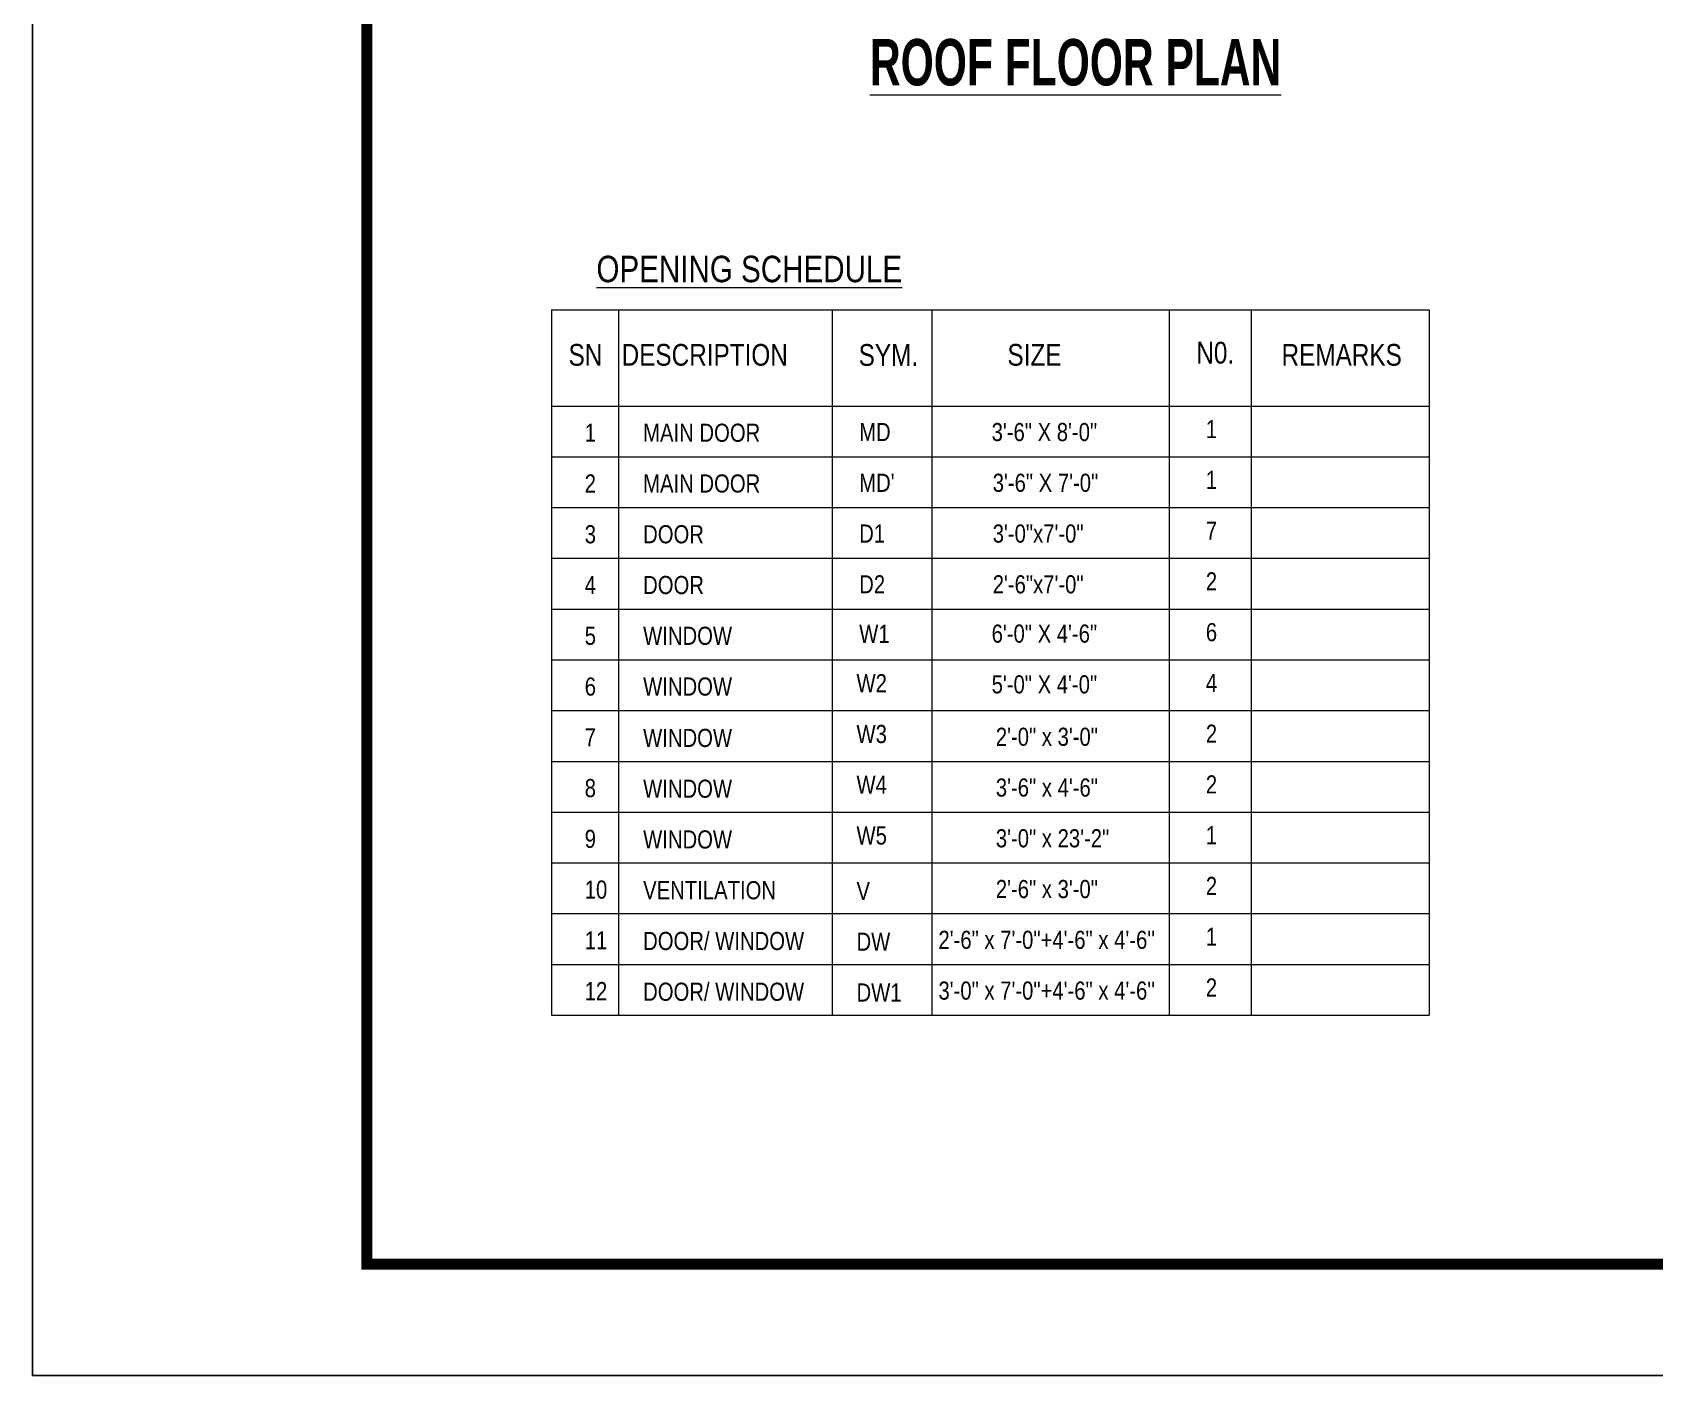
# Model space of a CAD drawing. Header units: inches. Extents: x -5142662 to -4941318, y -3361958 to -3160563.
# Drawn here: x -5012412 to -5011713, y -3262045 to -3261466 of the extents above; entities that cross this region are included whole.
import ezdxf

# ---------------------------------------------------------------- set-up
doc = ezdxf.new("R2010")
doc.units = ezdxf.units.IN
doc.header["$LTSCALE"] = 2
doc.header["$MEASUREMENT"] = 0
doc.layers.get('0').update_dxf_attribs({"linetype": 'CONTINUOUS'})
doc.layers.add('annotate', color=7, linetype='CONTINUOUS', lineweight=9)
doc.layers.add('Text-100.w', color=254, linetype='CONTINUOUS', lineweight=9)
doc.styles.add('Arial', font='arial.ttf', dxfattribs={"width": 0.8, "height": 12})
doc.styles.add('DIM', font='arial.ttf', dxfattribs={"width": 0.8})

msp = doc.modelspace()

# ---------------------------------------------------------------- linework, layer by layer
msp.add_lwpolyline([(-5012411.5, -3262044.85), (-5012411.5, -3259799.81), (-5009236.7, -3259799.81), (-5009236.7, -3262044.85)], close=True)
at = {"const_width": 4.8}
msp.add_lwpolyline([(-5009284.7, -3261996.85), (-5009284.7, -3259847.81), (-5012267.5, -3259847.81), (-5012267.5, -3261996.85)], close=True, dxfattribs=at)
at = {"layer": 'annotate'}
for p, q in [((-5012187.91, -3261585.58), (-5012187.91, -3261889.55)), ((-5012187.91, -3261585.58), (-5011809.87, -3261585.58)), ((-5012159.11, -3261585.58), (-5012159.11, -3261889.55)), ((-5012067.04, -3261585.58), (-5012067.04, -3261889.55)), ((-5012024.14, -3261585.58), (-5012024.14, -3261889.55)), ((-5011921.86, -3261585.58), (-5011921.86, -3261889.55)), ((-5011886.5, -3261585.58), (-5011886.5, -3261889.55)), ((-5011809.87, -3261585.58), (-5011809.87, -3261889.55)), ((-5012187.91, -3261627.05), (-5011809.87, -3261627.05)), ((-5012187.91, -3261648.92), (-5011809.87, -3261648.92)), ((-5012187.91, -3261670.8), (-5011809.87, -3261670.8)), ((-5012187.91, -3261692.67), (-5011809.87, -3261692.67)), ((-5012187.91, -3261714.55), (-5011809.87, -3261714.55)), ((-5012187.91, -3261736.42), (-5011809.87, -3261736.42)), ((-5012187.91, -3261758.3), (-5011809.87, -3261758.3)), ((-5012187.91, -3261780.17), (-5011809.87, -3261780.17)), ((-5012187.91, -3261802.05), (-5011809.87, -3261802.05)), ((-5012187.91, -3261823.92), (-5011809.87, -3261823.92)), ((-5012187.91, -3261845.8), (-5011809.87, -3261845.8)), ((-5012187.91, -3261867.68), (-5011809.87, -3261867.68)), ((-5012187.91, -3261889.55), (-5011809.87, -3261889.55))]:
    msp.add_line(p, q, dxfattribs=at)

# ---------------------------------------------------------------- texts
at = {"layer": 'annotate', "style": 'DIM'}
for s, insert, char_height, attachment_point in [('{\\fArial|b0|i0|c0|p34;SN}', (-5012180.58, -3261600.3), 9.3751, 1), ('{\\fArial|b0|i0|c0|p34;DESCRIPTION}', (-5012157.72, -3261600.3), 9.3751, 1), ('{\\fArial|b0|i0|c0|p34;SYM.}', (-5012055.61, -3261600.36), 9.3751, 1), ('{\\fArial|b0|i0|c0|p34;SIZE}', (-5011991.53, -3261600.3), 9.3751, 1), ('{\\fArial|b0|i0|c0|p34;N0.}', (-5011910.17, -3261599.38), 9.3751, 1), ('{\\fArial|b0|i0|c0|p34;REMARKS}', (-5011873.46, -3261600.3), 9.3751, 1), ('{\\fArial|b0|i0|c0|p34;1}', (-5012173.62, -3261634.65), 7.8126, 1), ('MAIN DOOR ', (-5012148.45, -3261634.65), 7.813, 1), ('MD', (-5012055.39, -3261634.35), 7.813, 1), ('3\'-6" X 8\'-0"', (-5011998.33, -3261634.35), 7.8126, 1), ('1', (-5011906.07, -3261633.08), 7.81, 1), ('{\\fArial|b0|i0|c0|p34;2}', (-5012173.62, -3261656.52), 7.8126, 1), ('MAIN DOOR ', (-5012148.45, -3261656.52), 7.813, 1), ("MD'", (-5012055.39, -3261656.22), 7.813, 1), ('3\'-6" X 7\'-0"', (-5011997.87, -3261656.22), 7.8126, 1), ('1', (-5011906.07, -3261654.96), 7.81, 1), ('{\\fArial|b0|i0|c0|p34;3}', (-5012173.62, -3261678.4), 7.8126, 1), ('{\\fArial|b0|i0|c0|p34;DOOR }', (-5012148.45, -3261678.4), 7.8126, 1), ('D1', (-5012055.39, -3261678.1), 7.813, 1), ('3\'-0"x7\'-0"', (-5011997.87, -3261678.1), 7.8126, 1), ('{\\fArial|b0|i0|c0|p34;4}', (-5012173.62, -3261700.27), 7.8126, 1), ('{\\fArial|b0|i0|c0|p34;DOOR }', (-5012148.45, -3261700.27), 7.8126, 1), ('D2', (-5012055.39, -3261699.97), 7.813, 1), ('2\'-6"x7\'-0"', (-5011997.87, -3261699.97), 7.8126, 1), ('W1', (-5012055.39, -3261729.13), 7.813, 7), ('6\'-0" X 4\'-6"', (-5011998.33, -3261729.13), 7.8126, 7), ('6', (-5011906.07, -3261720.58), 7.81, 1), ('{\\fArial|b0|i0|c0|p34;5}', (-5012173.62, -3261722.15), 7.8126, 1), ('WINDOW ', (-5012148.45, -3261722.15), 7.813, 1), ('W2', (-5012056.54, -3261742.58), 7.813, 1), ('4', (-5011906.07, -3261742.46), 7.81, 1), ('{\\fArial|b0|i0|c0|p34;6}', (-5012173.62, -3261744.02), 7.8126, 1), ('WINDOW ', (-5012148.45, -3261744.02), 7.813, 1), ('5\'-0" X 4\'-0"', (-5011998.33, -3261751), 7.8126, 7), ('{\\fArial|b0|i0|c0|p34;WINDOW}', (-5012148.45, -3261766.16), 7.8126, 1), ('W3', (-5012056.54, -3261764.46), 7.813, 1), ('2\'-0" x 3\'-0"', (-5011996.53, -3261765.67), 7.8126, 1), ('2', (-5011906.07, -3261764.33), 7.81, 1), ('{\\fArial|b0|i0|c0|p34;WINDOW}', (-5012148.45, -3261788.04), 7.8126, 1), ('W4', (-5012056.54, -3261786.33), 7.813, 1), ('3\'-6" x 4\'-6"', (-5011996.53, -3261787.54), 7.8126, 1), ('2', (-5011906.07, -3261786.21), 7.81, 1), ('{\\fArial|b0|i0|c0|p34;WINDOW}', (-5012148.45, -3261809.91), 7.8126, 1), ('W5', (-5012056.54, -3261808.21), 7.813, 1), ('3\'-0" x 23\'-2"', (-5011996.53, -3261809.42), 7.8126, 1), ('1', (-5011906.07, -3261808.08), 7.81, 1), ('{\\fArial|b0|i0|c0|p34;VENTILATION}', (-5012148.45, -3261831.79), 7.8126, 1), ('V', (-5012056.54, -3261832.12), 7.81, 1), ('2\'-6" x 3\'-0"', (-5011996.53, -3261831.29), 7.8126, 1), ('DOOR/ WINDOW', (-5012148.45, -3261853.66), 7.8126, 1), ('DW', (-5012056.54, -3261853.99), 7.813, 1), ('2\'-6" x 7\'-0"+4\'-6" x 4\'-6\'\'', (-5012021.25, -3261853.17), 7.8126, 1), ('1', (-5011906.07, -3261851.83), 7.81, 1), ('DOOR/ WINDOW', (-5012148.45, -3261875.54), 7.8126, 1), ('3\'-0" x 7\'-0"+4\'-6" x 4\'-6\'\'', (-5012021.25, -3261875.04), 7.8126, 1), ('2', (-5011906.07, -3261873.71), 7.81, 1), ('DW1', (-5012056.54, -3261875.87), 7.813, 1)]:
    msp.add_mtext(s, dxfattribs=dict(at, insert=insert, char_height=char_height, attachment_point=attachment_point))
at = {"layer": 'annotate', "attachment_point": 1, "style": 'DIM'}
for s, insert, char_height, width in [('7', (-5011906.07, -3261676.83), 7.81, 8.3007), ('2', (-5011906.07, -3261698.71), 7.81, 8.3007), ('{\\fArial|b0|i0|c0|p34;7}', (-5012173.62, -3261765.9), 7.8126, 0.8572), ('8', (-5012173.62, -3261787.77), 7.81, 0.8572), ('9', (-5012173.62, -3261809.65), 7.81, 0.8572), ('10', (-5012173.62, -3261831.52), 7.813, 0.8572), ('2', (-5011906.07, -3261829.96), 7.81, 0.3359), ('11', (-5012173.62, -3261853.4), 7.813, 0.8572), ('12', (-5012173.62, -3261875.27), 7.813, 0.8572)]:
    msp.add_mtext(s, dxfattribs=dict(at, insert=insert, char_height=char_height, width=width))
at = {"layer": 'Text-100.w', "attachment_point": 2, "style": 'Arial'}
for s, insert, char_height, width in [('\\A1;{\\fArial Narrow|b1|i0|c0|p34;\\L ROOF FLOOR PLAN}', (-5011964.71, -3261468.9), 20, 569.1024), ('{\\LOPENING SCHEDULE}', (-5012102.73, -3261562.29), 11.4, 536.3536)]:
    msp.add_mtext(s, dxfattribs=dict(at, insert=insert, char_height=char_height, width=width))

doc.saveas('drawing.dxf')
